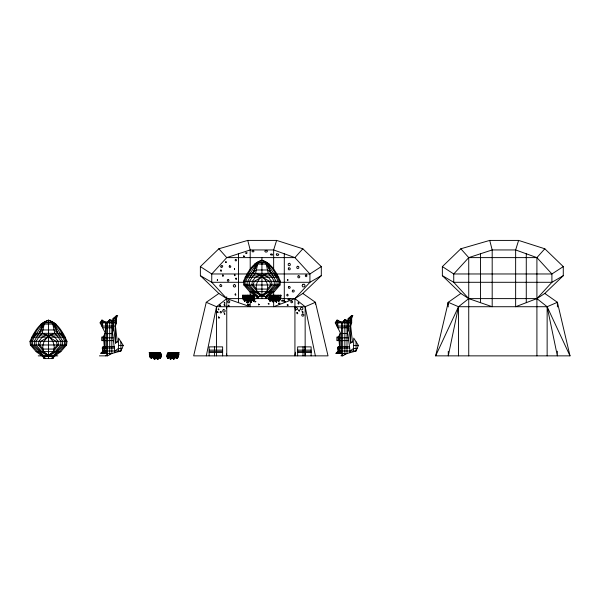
<?xml version="1.0" encoding="UTF-8"?>
<svg xmlns="http://www.w3.org/2000/svg" width="600" height="600" viewBox="0 0 600 600"><rect width="100%" height="100%" fill="white"/><g stroke="black" fill="none" stroke-linecap="round" stroke-linejoin="round"><path stroke-width="0.9" d="M170.438 357.48L171.135 352.485M172.868 352.485L172.35 353.25C173.19 355.493 172.545 358.282 170.422 359.587L169.8 357.998L170.227 356.168L174.727 356.168L174.727 357.998L175.635 352.485M251.595 295.237L251.595 297.067L250.553 297.067L250.553 295.237L251.888 300.75L251.468 298.92L246.96 298.92L246.54 300.75L246.96 300.75L246.96 298.92L246.053 295.237L244.86 301.215L243.233 299.625L242.79 295.237L253.327 295.237L254.228 295.995L254.737 299.625L253.612 301.215L252.487 299.625L252.825 295.995L251.595 295.237L251.07 297.067L251.888 300.75L251.265 302.34C249.142 301.035 248.498 298.245 249.337 295.995L248.82 295.237L248.175 297.832L248.79 300.75L248.167 302.34L246.54 300.75L245.19 295.845M248.37 300.75L247.785 295.237L248.303 297.067L248.917 297.832L249.847 297.795L251.265 302.34L251.25 297.795L251.25 300.233L252.907 299.625M557.37 351.24L557.362 355.86L547.14 306.72L536.91 298.612L468.735 298.612L460.838 293.46L442.365 275.678L442.365 266.603L460.838 248.775L489.72 240.413L518.61 240.413L544.808 248.775L563.28 266.603L563.28 275.678L544.808 293.46L536.91 298.612L515.64 306.72L515.64 249.945L518.61 240.413M557.4 306.915L557.408 302.303L544.808 293.46M118.373 351.69L118.545 338.07L123.233 345.413L120.892 350.993L111.833 353.513L107.475 355.86L99.39 355.86M353.543 351.69L353.707 338.07L358.395 345.413L356.055 350.993L347.002 353.513L342.638 355.86L340.995 355.86L342.638 353.513L347.002 353.513L347.002 320.332M151.523 352.485L151.995 356.88L151.373 358.47L149.738 356.88L149.303 352.485L159.833 352.485L160.74 353.25L161.16 355.08L161.25 356.88L160.118 358.47L158.993 356.88L159.33 353.25L158.1 352.485M154.297 352.485L155.303 357.998L154.68 359.587L153.045 357.998L153.472 356.168L152.565 352.485M51.48 322.163L54.188 324.09L62.745 337.17L64.68 341.31L64.297 344.978L52.245 356.587L52.17 358.59L52.56 356.587L59.198 351.623L65.573 344.978L65.992 341.31C62.078 332.947 57.427 323.82 48.495 320.19C38.873 322.98 33.825 332.85 30 341.31L30.405 344.978L36.127 351.623L42.885 356.587L44.04 358.59L52.943 358.59L54.097 356.587L60.855 351.623L66.578 344.978L66.983 341.31C63.157 332.85 58.11 322.98 48.495 320.19C39.555 323.82 34.905 332.947 30.99 341.31L31.41 344.978L37.785 351.623L44.422 356.587L44.812 358.59L44.737 356.587L32.685 344.978L32.303 341.31L34.237 337.17L42.795 324.09L45.51 322.163M264.915 262.185L267.623 264.112L276.188 277.192L278.123 281.34L277.733 285L265.688 296.61L265.605 298.612L265.995 296.61L272.632 291.645L279.007 285L279.435 281.34C275.513 272.97 270.87 263.843 261.93 260.212C252.315 263.002 247.267 272.873 243.435 281.34L243.847 285L249.57 291.645L256.32 296.61L257.483 298.612L257.865 296.61L251.228 291.645L244.853 285L244.425 281.34C248.347 272.97 252.99 263.843 261.93 260.212C271.545 263.002 276.593 272.873 280.425 281.34L280.013 285L274.29 291.645L267.54 296.61L266.377 298.612L265.995 296.61M176.678 352.485L176.205 356.88L176.828 358.47L178.462 356.88L178.898 352.485L168.368 352.485L167.46 353.25L167.032 355.08L166.95 356.88L168.075 358.47L169.208 356.88L168.863 353.25L170.093 352.485M178.335 355.08L178.755 355.08L178.335 353.25L178.035 356.88L178.462 356.88L178.035 355.05L167.377 355.05L166.95 356.88L167.377 356.88L167.46 353.25L178.335 353.25L178.898 352.485L178.567 353.707M167.377 355.05L168.075 358.47L168.863 353.25M272.407 299.415L272.407 297.795L271.778 300.75L272.587 297.067L272.07 295.237L270.84 295.995L271.178 299.625L270.053 301.215L268.928 299.625L269.43 295.995L270.337 295.237L280.875 295.237L280.433 299.625L278.805 301.215L278.183 299.625L278.647 295.237L276.502 302.34L274.875 300.75L275.88 295.237L273.405 302.34L271.778 300.75L273.112 295.237L273.112 297.067M269.347 297.795L270.053 301.215L270.84 295.995M149.625 353.707L149.303 352.485L151.373 358.47L151.275 353.25M155.333 352.485L155.85 353.25C155.01 355.493 155.655 358.282 157.778 359.587L158.4 357.998L157.972 356.168L153.472 356.168L154.68 359.587L154.875 356.168L154.267 353.25L155.085 357.48L156.352 357.48M155.85 353.25L157.778 359.587L157.972 356.168L157.065 352.485M245.062 299.625L246.33 300.233L246.96 298.92L248.167 302.34L248.37 298.92L248.79 300.75L248.16 297.795L248.16 300.233L249.847 300.233L249.337 295.995M278.903 295.995L278.603 299.625L277.335 300.233L276.705 298.92L272.197 298.92L273.405 302.34L273.817 297.795L274.837 295.237L275.483 297.832L274.875 300.75L275.505 297.795L275.505 300.233L273.817 300.233M273.728 300.75L275.295 300.75L275.295 298.92L276.502 302.34L277.612 295.237L278.475 297.832M305.032 352.545L305.153 351.368M51.9 322.808L52.793 324.09L54.795 333.33L58.245 337.17L60.847 341.31L60.802 344.978L55.155 351.623L49.68 354.502L47.303 354.502L41.828 351.623L36.18 344.978L36.135 341.31L38.737 337.17L42.188 333.33L44.19 324.09L45.082 322.808M168.78 356.88L170.01 357.48L170.438 355.05L169.8 357.998L170.962 353.1M265.343 262.83L266.228 264.112L268.23 273.353L271.68 277.192L274.282 281.34L274.245 285L268.59 291.645L263.123 294.525L260.737 294.525L255.27 291.645L249.615 285L249.577 281.34L252.18 277.192L255.63 273.353L257.632 264.112L258.945 262.185M170.438 355.05L170.422 359.587L170.925 356.168M175.343 353.25C176.137 355.485 175.718 358.305 173.52 359.587L174.023 356.168M176.925 353.25L176.828 358.47L177.33 355.05M278.183 299.625L278.603 297.795L278.805 301.215L279.308 297.795M295.47 352.2L294.93 355.86L294.93 298.612L309.923 282.293L321.3 275.678L321.3 266.603L302.827 248.775L276.623 240.413L247.74 240.413L218.85 248.775L200.377 266.603L200.377 275.678L218.85 293.46L226.755 298.612L250.208 306.72L250.208 301.312M226.462 308.535L226.755 306.72M269.347 299.625L268.928 299.625L269.01 297.832L280.013 297.795L280.433 299.625L280.013 299.625L280.013 297.795L280.875 295.237L279.472 295.567M154.688 355.08L155.16 353.1M176.205 356.88L176.632 355.05L176.632 356.88L175.365 357.48L174.727 356.168L173.52 359.587L172.898 357.998L173.903 352.485M153.255 355.05L153.255 357.48L152.835 357.48L152.438 355.08L153.255 355.05L152.835 357.48L153.045 357.998L154.17 357.998M173.108 357.48L173.933 353.25L173.108 357.48L171.84 357.48M246.75 297.795L246.33 300.233L246.75 300.233L246.75 297.795L245.925 297.832L246.345 295.995M249.847 297.795L249.428 300.233L250.058 298.92L250.058 300.75L248.048 300.75M270.757 299.625L271.987 300.233L272.407 297.795M275.505 297.795L275.085 300.233L275.91 295.995L275.483 297.832M173.535 355.05L172.898 357.998L173.535 355.05L173.535 357.48M44.04 358.59L44.422 356.587M159.33 353.25L160.118 358.47L160.74 353.25L149.865 353.25L149.445 355.08L149.865 355.08M252.825 297.832L252.825 295.995L253.612 301.215L254.228 295.995L243.36 295.995L242.79 295.237L244.185 295.567M206.303 355.86L216.525 306.72L226.755 298.612L243.502 298.612M170.01 357.48L170.94 353.25L170.52 355.08M271.987 300.233L272.918 295.995L272.498 297.832M150.165 355.05L149.738 356.88L150.165 356.88L150.165 355.05L160.822 355.05L161.25 356.88L160.822 356.88L160.74 353.25M152.438 355.08L152.858 353.25M156.142 357.998L156.57 356.168L156.57 357.998M158.093 357.998L159.42 355.05M254.655 297.832L243.653 297.795L243.233 299.625L243.653 299.625L243.36 295.995L242.933 297.832L243.36 297.832M249.638 300.75L250.058 298.92M252.487 299.625L252.907 297.795M280.305 297.832L280.725 297.832L280.305 295.995L269.43 295.995L269.01 297.832L269.82 297.067M218.85 293.46L206.257 302.303L193.665 355.86L328.02 355.86L315.42 302.303L302.827 293.46L294.93 298.612L273.653 306.72L273.653 301.312M448.237 304.147L448.237 302.303L458.505 306.72L547.14 306.72L557.408 302.303L570 355.86L435.645 355.86L448.237 302.303L460.838 293.46M280.545 296.46L280.875 295.237M172.35 353.25L170.422 359.587M112.11 333.615L113.76 327.78L113.76 318.09L116.49 318.09L117.683 315.48L116.49 315.48L112.875 318.93L112.875 330.892M151.695 355.08L152.392 353.1M157.762 357.48L157.762 355.05L158.183 357.48L157.583 354.322L157.928 353.1M173.73 353.1L172.77 355.08L171.84 355.05L172.267 357.48L171.63 356.168L171.63 357.998M176.505 355.08L176.505 353.1M271.26 297.832L272.587 297.067L273.112 295.237M348.353 337.815L338.093 337.815L340.185 333.435L347.31 333.495L348.923 327.78L348.923 318.09L351.66 318.09L352.845 315.48L351.66 315.48L348.045 318.93L348.045 330.892M52.245 356.587L49.927 355.462L49.68 354.502L53.242 351.623C55.5 346.425 53.61 340.493 49.088 337.17L50.153 335.01L54.795 333.33M265.688 296.61L263.37 295.485L263.123 294.525L266.678 291.645C268.942 286.447 267.053 280.515 262.53 277.192L263.595 275.032L268.23 273.353M276.623 240.413L273.653 249.945L273.653 269.82M159.623 353.153L159.833 352.485M114.833 352.68L112.642 333.615L105.547 333.615L105.547 322.103L101.865 320.115L100.08 322.853L102.653 327.78L113.76 327.78L115.448 343.11L117.315 341.962L115.448 326.055L116.49 322.853L116.49 315.48M342.638 353.513L341.528 353.205L341.528 322.103L337.035 320.115L335.25 322.853L337.815 327.78L348.923 327.78L350.618 343.11L352.485 341.962L350.618 326.055L351.66 322.853L351.66 315.48M245.017 295.237L244.763 297.832M176.828 358.47L178.035 355.05M278.805 301.215L280.013 297.795M42.795 324.09C41.385 330.623 37.162 335.528 34.312 341.31L34.455 344.978L40.807 351.623L47.055 355.462L49.927 355.462L56.175 351.623L62.528 344.978L62.67 341.31L52.793 324.09M258.517 262.83L256.237 264.112C254.82 270.645 250.597 275.55 247.755 281.34L247.897 285L254.25 291.645L260.49 295.485L263.37 295.485L269.61 291.645L275.962 285L276.105 281.34L266.228 264.112M435.645 355.86L458.505 306.72L468.735 298.612L492.188 306.72L492.188 249.945L489.72 240.413M102.653 320.138L102.653 327.78L105.547 333.615L105.015 333.435L102.93 337.815L113.183 337.815M156.57 356.168L155.933 357.48L156.352 355.05L155.43 355.08L154.47 353.1M44.19 324.09L39.188 333.33L42.615 329.962L54.367 329.962L57.795 333.33L54.188 324.09M257.632 264.112L252.623 273.353L256.05 269.985L267.81 269.985L271.237 273.353L267.623 264.112M105.015 333.435L105.015 353.513L100.575 353.513L103.087 350.993L102.24 348.045L103.087 346.688L114.337 346.688M340.185 333.435L340.185 353.513L335.737 353.513L338.257 350.993L337.403 348.045L338.257 346.688L349.5 346.688M256.237 264.112L247.673 277.192L245.737 281.34L246.127 285L258.173 296.61L258.255 298.612L257.865 296.61M105.825 355.86L107.475 353.513L111.833 353.513L111.833 320.332M53.242 351.623L58.582 344.978L58.057 341.31L54.885 337.17L50.153 335.01M266.678 291.645L272.025 285L271.493 281.34L268.327 277.192L263.595 275.032M112.875 320.722L109.71 319.53L107.475 322.103L107.475 355.86M348.045 320.722L344.873 319.53L342.638 322.103L342.638 355.86M302.827 248.775L294.93 257.618L226.755 257.618L211.755 273.968L211.755 282.293L226.755 298.612M536.91 355.86L536.91 257.618L544.808 248.775M42.188 333.33L46.83 335.01L47.895 337.17C43.373 340.493 41.483 346.425 43.74 351.623L47.303 354.502L47.055 355.462L44.737 356.587M255.63 273.353L260.265 275.032L261.33 277.192C256.808 280.515 254.917 286.447 257.183 291.645L260.737 294.525L260.49 295.485L258.173 296.61M536.91 298.612L551.91 282.293L551.91 273.968L536.91 257.618L515.64 249.945L492.188 249.945L468.735 257.618L453.735 273.968L453.735 282.293L468.735 298.612M302.827 293.46L321.3 275.678M167.032 355.08L167.843 354.322M114.833 350.993L118.373 348.48L121.942 348.48M349.995 352.68L349.995 350.993L353.543 348.48L357.105 348.48M321.3 266.603L309.923 273.968L276.653 273.968M563.28 266.603L551.91 273.968L453.735 273.968L442.365 266.603M47.895 337.17L40.89 341.31L39.668 344.978L42.99 349.065L54 349.065L57.315 344.978L56.093 341.31L49.088 337.17M261.33 277.192L254.333 281.34L253.11 285L256.425 289.087L267.435 289.087L270.75 285L269.528 281.34L262.53 277.192M563.28 275.678L551.91 282.293L453.735 282.293L442.365 275.678M169.29 355.08L170.618 354.322L170.265 353.1M46.83 335.01L42.098 337.17L38.925 341.31L38.4 344.978L43.74 351.623M260.265 275.032L255.532 277.192L252.368 281.34L251.835 285L257.183 291.645M206.257 302.303L216.525 306.72L305.153 306.72L315.42 302.303L315.42 304.147M460.838 248.775L468.735 257.618L536.91 257.618M257.558 262.185L266.303 262.185M256.2 262.83L267.66 262.83M254.392 264.112L269.468 264.112M247.612 273.353L276.248 273.353M247.208 273.968L211.755 273.968L200.377 266.603M246.525 275.032L277.335 275.032M244.995 277.192L278.865 277.192M243.435 281.34L280.425 281.34M243.548 282.293L211.755 282.293L200.377 275.678M280.312 282.293L309.923 282.293L309.923 273.968L294.93 257.618L273.653 249.945L250.208 249.945L226.755 257.618L218.85 248.775M243.847 285L280.013 285M249.57 291.645L274.29 291.645M256.32 296.61L267.54 296.61M242.76 297.067L243.285 297.067L242.79 295.237M248.303 297.067L248.82 297.067M272.07 297.067L272.587 297.067M275.88 297.067L274.837 297.067L274.837 295.237M280.38 297.067L280.897 297.067M244.792 298.612L246.593 298.612M247.822 298.612L249.413 298.612M251.108 298.612L269.145 298.612M270.952 298.612L272.752 298.612M273.653 298.612L275.895 298.612M277.2 298.612L278.978 298.612M280.748 298.612L294.93 298.612L305.153 306.72L315.382 355.86M277.125 300.75L276.705 298.92L272.197 298.92L272.197 300.75L271.702 300.75M112.875 318.93L116.49 318.93M348.045 318.93L351.66 318.93M108.667 320.722L116.49 320.722M343.83 320.722L351.66 320.722M44.115 322.163L52.867 322.163M100.575 322.103L116.49 322.103M335.737 322.103L351.66 322.103M42.765 322.808L54.218 322.808M100.08 322.853L116.49 322.853M335.25 322.853L351.66 322.853M40.957 324.09L56.025 324.09M115.448 326.055L101.865 326.055L101.865 320.115M350.618 326.055L337.035 326.055L337.035 320.115M34.17 333.33L62.812 333.33M33.082 335.01L63.9 335.01M31.56 337.17L65.422 337.17M113.55 340.62L101.692 340.62L101.692 337.095L102.93 336.817L102.93 340.62M348.712 340.62L336.855 340.62L336.855 337.095L338.093 336.817L338.093 340.62M30 341.31L66.983 341.31M115.32 341.962L117.315 341.962M350.49 341.962L352.485 341.962M30.405 344.978L66.578 344.978M118.448 345.413L123.233 345.413M353.61 345.413L358.395 345.413M102.24 348.045L114.51 348.045M337.403 348.045L349.673 348.045L349.995 350.993M209.145 350.115L222.623 350.115M297.653 350.115L311.13 350.115M103.087 350.993L120.892 350.993L120.892 341.873M338.257 350.993L356.055 350.993L356.055 341.873M209.145 351.368L222.623 351.368M297.653 351.368L311.13 351.368M36.127 351.623L60.855 351.623M209.145 352.545L222.623 352.545M297.653 352.545L311.13 352.545M101.175 352.89L105.015 352.89L107.475 353.513M336.337 352.89L341.528 353.205M149.273 354.322L149.79 354.322M154.297 354.322L155.333 354.322M157.238 353.1L157.583 354.322L158.1 354.322M170.093 354.322L170.618 354.322M172.868 354.322L173.903 354.322M178.403 354.322L178.928 354.322M38.242 355.86L57.787 355.86M151.2 355.86L152.745 355.86M154.328 355.86L155.917 355.86M157.365 355.86L159.09 355.86M169.102 355.86L170.835 355.86M172.282 355.86L173.865 355.86M175.447 355.86L177 355.86M42.885 356.587L54.097 356.587M151.995 356.88L151.567 356.88L151.567 355.05L151.995 356.88L152.835 357.48L153.472 356.168L153.472 357.998M158.993 356.88L159.42 356.88M154.995 357.998L156.885 357.998M171.315 357.998L173.197 357.998M174.023 357.998L175.155 357.998L174.727 356.168M276.915 297.795L277.335 300.233L276.915 300.233L276.915 297.795L277.74 297.832L277.312 295.995M174.938 355.05L175.365 357.48L174.938 357.48L174.938 355.05L175.762 355.08M347.31 333.495L347.805 333.615L349.673 348.045M252.397 297.832L251.07 297.067L250.553 295.237M157.583 354.322L158.91 355.08M160.35 354.322L161.16 355.08M340.657 333.495L337.815 327.78L337.815 320.138M273.608 300.75L273.608 298.92L274.237 300.233L273.817 297.795L274.748 297.832L274.327 295.995M172.267 357.48L171.63 356.168L172.058 357.998M570 355.86L547.14 306.72L547.14 355.86M243.653 297.795L244.86 301.215L244.763 295.995L245.483 299.625M168.368 352.485L168.578 353.153M244.358 299.625L244.86 301.215L244.358 297.795M175.808 353.1L176.153 354.322M173.04 353.1L173.512 355.08M151.695 353.1L152.04 354.322M247.74 240.413L250.208 249.945L250.208 269.82M273.608 298.92L274.028 300.75L273.608 298.928M270.757 297.795L271.178 299.625M254.317 297.795L254.737 299.625L254.317 299.625L254.228 295.995M251.025 297.218L250.748 295.995L251.678 300.233L251.25 297.795M248.175 297.832L247.755 295.995L248.58 300.233L248.16 297.795M248.37 298.92L248.79 300.75M168.78 355.05L169.208 356.88M157.68 355.08L157.26 353.25L158.183 357.48M154.875 356.168L155.303 357.998L154.665 355.05L154.665 357.48M157.762 355.05L158.4 357.998M52.56 356.587L52.943 358.59M154.665 355.05L155.085 357.48M294.93 306.72L295.507 310.343M276 298.92L276.502 302.34M272.903 298.92L273.405 302.34M250.763 298.92L251.265 302.34M247.665 298.92L248.167 302.34M226.485 354.03L226.755 355.86L226.755 296.798M157.267 356.168L157.778 359.587M154.17 356.168L154.68 359.587M150.863 355.05L151.373 358.47M339.525 346.688L338.73 336.48M104.363 346.688L103.567 336.48M173.325 356.168L173.52 359.587M448.237 302.303L448.245 306.915M448.283 351.24L448.283 355.86L458.505 306.72L458.505 355.86M275.295 298.928L275.295 300.75M557.408 302.303L557.408 304.147M526.275 253.778L526.275 302.67M480.457 253.778L480.457 302.67M468.735 257.618L468.735 355.86M350.618 316.478L350.618 343.11M344.873 319.53L344.873 354.653M339.525 334.815L339.525 353.513M338.257 346.688L338.257 353.513M311.13 355.86L311.13 346.875L297.653 346.875L297.653 355.86M305.153 306.72L305.153 355.86M305.032 346.875L305.032 355.86M303 346.875L303 355.86M284.295 253.778L284.295 302.67M276.705 298.92L276.705 300.75M273.653 292.11L273.653 295.14M270.053 297.795L270.053 301.215M269.43 295.995L269.43 297.832M261.93 257.618L261.93 298.612M253.612 297.795L253.612 301.215M251.468 298.92L251.468 300.75M250.208 291.645L250.208 295.14M247.785 295.237L247.755 297.832M246.96 298.92L246.96 300.75M238.478 253.778L238.478 302.67M222.623 355.86L222.623 346.875L209.145 346.875L209.145 355.86M216.525 306.72L216.525 355.86M214.493 346.875L214.493 355.86M168.075 355.05L168.075 358.47M167.46 353.25L167.46 355.08M160.118 355.05L160.118 358.47M115.448 316.478L115.448 343.11M109.71 319.53L109.71 354.653M106.365 322.103L106.365 353.205M104.363 334.815L104.363 353.513M103.087 346.688L103.087 353.513M48.495 320.19L48.495 358.59M247.763 304.035L247.673 304.763L248.498 305.332L249.413 305.175L249.502 304.447L247.763 304.035M220.965 266.1L220.808 267.142L221.61 267.532L222.57 266.888L222.728 265.837L221.925 265.447L220.965 266.1M225.615 261.968L225.525 262.56L226.53 262.418L226.163 261.6L225.615 261.968M288.495 268.043L288.225 269.13L288.983 269.918L290.025 269.625L290.295 268.538L289.53 267.75L288.495 268.043M278.798 303.157L278.625 303.735L279.173 304.02L280.065 303.15L278.798 303.157M245.933 252.825L245.76 253.388L246.308 253.665L247.208 252.825L245.933 252.825M292.567 290.295L292.2 291.337L292.897 292.11L293.955 291.832L294.322 290.782L293.625 290.01L292.567 290.295M270.892 254.115L270.585 254.812L272.303 255.18L272.61 254.49L271.905 253.958L270.892 254.115M276.6 253.987L276.218 254.85L277.103 255.517L278.362 255.315L278.745 254.445L277.86 253.785L276.6 253.987M246.615 302.197L247.208 302.767L246.615 302.197M268.282 303.428L268.455 304.26L269.123 304.185L268.95 303.36L268.282 303.428M288.788 286.642L288.293 287.55L288.788 288.375L289.785 288.293L290.28 287.392L289.785 286.567L288.788 286.642M302.85 284.317L302.1 285.675L302.85 286.913L304.343 286.793L305.085 285.435L304.343 284.197L302.85 284.317M287.475 279.51L287.475 280.403L287.97 280.403L287.97 279.51L287.475 279.51M298.23 275.835L297.69 276.817L298.23 277.793L299.31 277.793L299.85 276.817L299.31 275.835L298.23 275.835M235.462 259.5L235.095 260.175L235.462 260.85L236.212 260.85L236.587 260.175L236.212 259.5L235.462 259.5M217.447 311.76L217.185 312.21L217.965 312.66L218.228 312.21L217.447 311.76M220.403 311.535L220.013 312.21L220.403 312.877L221.183 312.877L221.572 312.21L221.183 311.535L220.403 311.535M218.603 316.957L218.603 318.127L219.278 318.127L219.615 317.543L218.603 316.957M228.165 300.832L227.603 301.8L228.165 302.775L229.29 302.775L229.853 301.8L229.29 300.832L228.165 300.832M223.26 309.75L222.585 310.92L223.26 312.09L224.603 312.09L225.278 310.92L224.603 309.75L223.26 309.75M228.413 305.235L228.097 305.782L229.042 306.33L229.042 305.235L228.413 305.235M287.317 304.425L287.317 305.595L287.993 305.595L288.33 305.01L287.317 304.425M265.38 250.455L264.78 251.303L265.53 252.083L266.873 252.022L267.472 251.183L266.722 250.395L265.38 250.455M229.65 265.778L229.118 266.49L229.44 267.33L230.303 267.45L230.835 266.737L230.505 265.897L229.65 265.778M254.962 301.2L254.962 302.04L255.968 301.62L254.962 301.2M258.502 304.132L258.465 304.972L259.493 304.575L258.502 304.132M284.962 301.522L284.94 301.905L285.623 301.522L284.962 301.522M288.472 299.017L287.865 299.67L288.405 300L290.168 299.017L288.472 299.017M222.78 275.055L222.487 276.18L223.11 276.36L223.403 275.228L222.78 275.055M220.56 284.565L219.75 285.218L219.96 286.298L220.987 286.718L221.798 286.065L221.58 284.985L220.56 284.565M287.438 294.255L286.815 294.705L286.815 295.597L287.438 296.048L288.067 295.597L288.067 294.705L287.438 294.255M235.433 293.94L234.945 294.278L235.433 295.29L235.913 294.952L235.433 293.94M234.345 284.558L233.295 285.24L233.423 286.545L234.608 287.168L235.657 286.485L235.522 285.18L234.345 284.558M289.26 263.265L288.21 263.895L288.21 265.163L289.26 265.793L290.31 265.163L290.31 263.895L289.26 263.265M297.795 266.235L296.798 266.835L296.798 268.043L297.795 268.642L298.793 268.043L298.793 266.835L297.795 266.235M306.112 274.935L305.37 275.385L305.37 276.285L306.112 276.735L306.855 276.285L306.855 275.385L306.112 274.935M220.98 269.993L220.425 270.33L220.98 271.343L221.542 271.005L220.98 269.993M234.502 268.725L234.502 269.625L234.502 268.725M217.38 279.728L217.38 280.62L217.38 279.728M234.757 274.605L234.3 274.875L234.757 275.707L235.215 275.43L234.757 274.605M228.135 279.532L227.385 279.983L227.385 280.882L228.135 281.332L228.877 280.882L228.877 279.983L228.135 279.532M236.055 278.183L235.5 278.52L236.055 279.532L236.618 279.195L236.055 278.183M224.565 302.303L224.1 302.572L224.565 303.382L225.038 303.112L224.565 302.303M220.11 305.032L219.458 305.407L220.11 306.532L220.755 306.157L220.11 305.032M224.565 304.358L223.987 304.695L224.565 305.707L225.15 305.37L224.565 304.358M218.55 308.978L218.16 309.202L218.55 309.877L218.94 309.653L218.55 308.978M224.565 313.5L224.183 313.725L224.565 314.4L224.955 314.175L224.565 313.5M291.697 300.855L290.835 301.35L290.835 302.34L291.697 302.843L292.553 302.34L292.553 301.35L291.697 300.855M298.425 302.745L297.84 303.082L298.425 304.087L299.01 303.757L298.425 302.745M296.528 307.545L295.553 308.108L295.553 309.233L296.528 309.795L297.495 309.233L297.495 308.108L296.528 307.545M301.65 307.32L300.48 307.995L300.48 309.345L301.65 310.02L302.812 309.345L302.812 307.995L301.65 307.32M299.077 309.907L298.493 310.245L299.077 311.257L299.663 310.92L299.077 309.907M297.21 312.45L296.625 312.788L297.21 313.793L297.788 313.455L297.21 312.45M302.595 311.31L302.01 311.647L302.595 312.66L303.18 312.322L302.595 311.31M302.82 313.92L301.808 314.505L301.808 315.683L302.82 316.267L303.84 315.683L303.84 314.505L302.82 313.92M243.66 255.968L243.472 256.553L244.718 256.327L243.66 255.968M282.457 300.255L281.558 300.683L281.918 301.252L284.077 300.968L283.718 300.397L282.457 300.255M252.99 250.515L252.09 250.882L252.09 251.603L252.99 251.962L253.882 251.603L253.882 250.882L252.99 250.515M241.597 301.095L241.597 301.095"/></g></svg>
